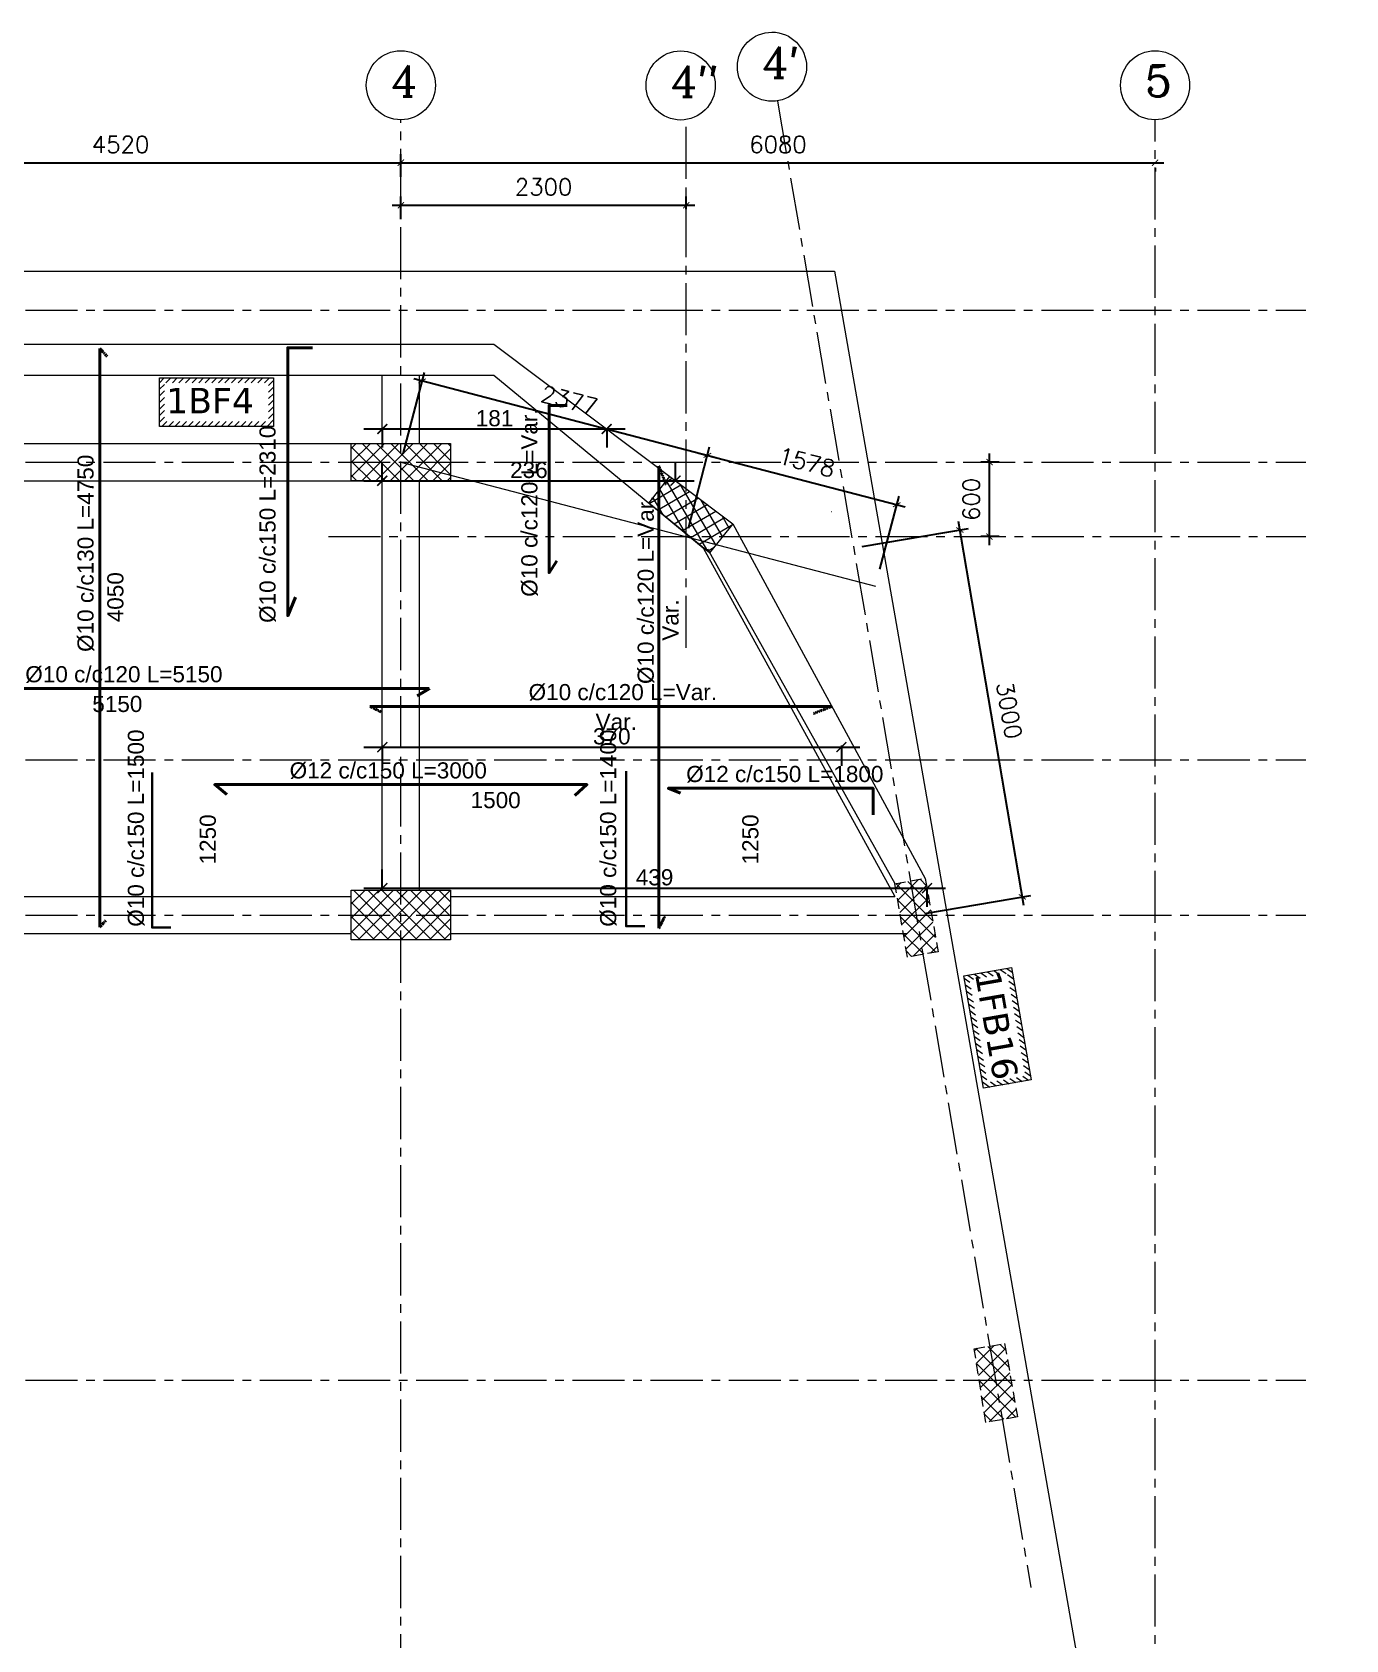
# Model space of a CAD drawing. Header units: inches. Extents: x -26151 to 62940, y -10194 to 246332.
# Drawn here: x -3973 to -2914, y 118767 to 120063 of the extents above; entities that cross this region are included whole.
import ezdxf

# ---------------------------------------------------------------- set-up
doc = ezdxf.new("R2010")
doc.units = ezdxf.units.IN
doc.header["$LTSCALE"] = 0.7
doc.header["$MEASUREMENT"] = 0
for name, pattern in [('ACAD_ISO10W100', [18, 12, -3, 0, -3]), ('CENTER2', [1.125, 0.75, -0.125, 0.125, -0.125]), ('DASHED', [0.75, 0.5, -0.25]), ('DASHED2', [0.375, 0.25, -0.125])]:
    doc.linetypes.add(name, pattern=pattern)
doc.layers.get('0').update_dxf_attribs({"lineweight": 13})
doc.layers.get('Defpoints').update_dxf_attribs({"lineweight": 5})
for name, color, linetype, lineweight in [('axis', 254, 'ACAD_ISO10W100', 9), ('BEAM', 5, 'Continuous', 0), ('COLUMN', 4, 'Continuous', 20), ('dim', 1, 'Continuous', 25), ('hach', 9, 'Continuous', 9), ('hach 1', 254, 'Continuous', 9), ('hatch', 9, 'Continuous', 9), ('TEXT', 3, 'Continuous', 25), ('top renforcment', 7, 'Continuous', 40)]:
    doc.layers.add(name, color=color, linetype=linetype, lineweight=lineweight)
doc.styles.add('100', font='romans.shx', dxfattribs={"height": 13.5})
doc.styles.add('GENERATED_STYLE_4', font='verdanai.ttf')
doc.styles.add('romanc', font='verdana.ttf', dxfattribs={"height": 250})
doc.styles.get("Standard").update_dxf_attribs({"font": 'arial.ttf', "height": 13})
doc.dimstyles.new('abr100', dxfattribs={"dimtxt": 15, "dimasz": 5, "dimexe": 7, "dimexo": 7, "dimgap": 8, "dimtad": 1, "dimdec": 0, "dimlfac": 10, "dimzin": 4, "dimdsep": 46, "dimtxsty": '100', "dimblk": 'ARCHTICK', "dimcen": 0.09, "dimdle": 7, "dimclrd": 1, "dimclre": 8, "dimclrt": 2, "dimadec": 0, "dimazin": 1, "dimtfac": 1, "dimtdec": 0, "dimtix": 1, "dimtofl": 0, "dimtmove": 0, "dimatfit": 3, "dimldrblk": 'ARCHTICK', "dimfxl": 0, "dimtolj": 1, "dimtzin": 0, "dimlwd": -1, "dimlwe": -1, "dimarcsym": 0})
doc.dimstyles.get("Standard").update_dxf_attribs({"dimtxt": 13, "dimasz": 5, "dimexe": 0.18, "dimexo": 0.0625, "dimgap": 6, "dimtad": 1, "dimdec": 0, "dimlfac": 10, "dimzin": 0, "dimdsep": 46, "dimtxsty": 'Standard', "dimblk": 'ARCHTICK', "dimcen": 0.09, "dimse1": 1, "dimse2": 1, "dimclrd": 1, "dimclre": 7, "dimclrt": 3, "dimadec": 0, "dimazin": 0, "dimtfac": 1, "dimtdec": 0, "dimtix": 1, "dimtofl": 0, "dimtmove": 0, "dimatfit": 3, "dimldrblk": 'ARCHTICK', "dimfxl": 0, "dimtolj": 1, "dimtzin": 0, "dimarcsym": 0})
doc.dimstyles.new('STANDARD$0', dxfattribs={"dimscale": 0, "dimtxt": 50, "dimasz": 8, "dimexe": 15, "dimexo": 0.0625, "dimgap": 2, "dimtad": 1, "dimdec": 0, "dimzin": 0, "dimdsep": 46, "dimtxsty": 'Standard', "dimblk1": 'ARCHTICK', "dimblk2": 'ARCHTICK', "dimsah": 1, "dimcen": 0.09, "dimdle": 15, "dimclrd": 3, "dimclre": 3, "dimclrt": 3, "dimazin": 0, "dimtfac": 1, "dimtdec": 0, "dimtofl": 0, "dimtmove": 1, "dimatfit": 3, "dimldrblk": 'ARCHTICK', "dimfxl": 0, "dimtolj": 1, "dimtzin": 0, "dimarcsym": 0})

# ---------------------------------------------------------------- blocks, each defined once
blk = doc.blocks.new('_ArchTick')
at = {"color": 0, "linetype": 'ByBlock', "lineweight": 0, "const_width": 0.15}
blk.add_lwpolyline([(-0.5, -0.5), (0.5, 0.5)], dxfattribs=at)
blk = doc.blocks.new('*D3')
at = {"layer": 'Defpoints', "color": 0, "transparency": 16777216}
for p in [(-4127.5, 119960.4), (-3675.5, 119957.4), (-3675.5, 119939.1)]:
    blk.add_point(p, dxfattribs=at)
at = {"layer": 'dim', "color": 8, "transparency": 16777216}
for p, q in [((-3675.5, 119946.1), (-3675.5, 119964.4)), ((-4127.5, 119953.4), (-4127.5, 119950.4))]:
    blk.add_line(p, q, dxfattribs=at)
at = {"layer": 'dim', "color": 1, "transparency": 16777216}
blk.add_line((-4134.5, 119957.4), (-3668.5, 119957.4), dxfattribs=at)
at = {"layer": 'dim', "color": 1, "transparency": 16777216, "xscale": 5, "yscale": 5, "zscale": 5, "rotation": 180}
blk.add_blockref('_ArchTick', (-4127.5, 119957.4), dxfattribs=at)
at = {"layer": 'dim', "color": 1, "transparency": 16777216, "xscale": 5, "yscale": 5, "zscale": 5}
blk.add_blockref('_ArchTick', (-3675.5, 119957.4), dxfattribs=at)
at = {"layer": 'dim', "color": 2, "transparency": 16777216, "insert": (-3901.5, 119972.1), "char_height": 13.5, "attachment_point": 5, "style": '100'}
blk.add_mtext('\\A1;4520', dxfattribs=at)
blk = doc.blocks.new('*D12')
at = {"layer": 'Defpoints', "color": 0, "transparency": 16777216}
for p in [(-3067.5, 119960.4), (-3067.5, 119957.4), (-3675.5, 119939.1)]:
    blk.add_point(p, dxfattribs=at)
at = {"layer": 'dim', "color": 8, "transparency": 16777216}
for p, q in [((-3675.5, 119946.1), (-3675.5, 119964.4)), ((-3067.5, 119953.4), (-3067.5, 119950.4))]:
    blk.add_line(p, q, dxfattribs=at)
at = {"layer": 'dim', "color": 1, "transparency": 16777216}
blk.add_line((-3682.5, 119957.4), (-3060.5, 119957.4), dxfattribs=at)
at = {"layer": 'dim', "color": 1, "transparency": 16777216, "xscale": 5, "yscale": 5, "zscale": 5, "rotation": 180}
blk.add_blockref('_ArchTick', (-3675.5, 119957.4), dxfattribs=at)
at = {"layer": 'dim', "color": 1, "transparency": 16777216, "xscale": 5, "yscale": 5, "zscale": 5}
blk.add_blockref('_ArchTick', (-3067.5, 119957.4), dxfattribs=at)
at = {"layer": 'dim', "color": 2, "transparency": 16777216, "insert": (-3371.5, 119972.1), "char_height": 13.5, "attachment_point": 5, "style": '100'}
blk.add_mtext('\\A1;6080', dxfattribs=at)
blk = doc.blocks.new('*D22')
at = {"layer": 'Defpoints', "color": 0, "transparency": 16777216}
for p in [(-3675.5, 119431, -26473), (-3525.5, 119431, -40395.4), (-3525.5, 119431)]:
    blk.add_point(p, dxfattribs=at)
at = {"layer": 'TEXT', "color": 3, "transparency": 16777216, "insert": (-3599.1, 119443.6), "char_height": 13, "attachment_point": 5}
blk.add_mtext('\\A1;1500', dxfattribs=at)
blk = doc.blocks.new('*D23')
at = {"layer": 'Defpoints', "color": 0, "transparency": 16777216}
for p in [(-3825.5, 119456.1), (-3525.5, 119456.1), (-3525.5, 119454.4)]:
    blk.add_point(p, dxfattribs=at)
at = {"layer": 'TEXT', "color": 3, "transparency": 16777216, "insert": (-3685.7, 119467.4), "char_height": 13, "attachment_point": 5}
blk.add_mtext('\\A1;%%C12 c/c150 L=3000', dxfattribs=at)
blk = doc.blocks.new('*D24')
at = {"layer": 'Defpoints', "color": 0, "transparency": 16777216}
for p in [(-3459.9, 119453.2, 13009.9), (-3279.9, 119453.2), (-3279.9, 119451.5)]:
    blk.add_point(p, dxfattribs=at)
at = {"layer": 'TEXT', "color": 3, "transparency": 16777216, "insert": (-3366, 119464.5), "char_height": 13, "attachment_point": 5}
blk.add_mtext('\\A1;%%C12 c/c150 L=1800', dxfattribs=at)
blk = doc.blocks.new('*D46')
at = {"layer": 'Defpoints', "color": 0, "transparency": 16777216}
for p in [(-4167.5, 119508.4, -19467.6), (-3652.5, 119508.4, -79330.7), (-3652.5, 119508.4)]:
    blk.add_point(p, dxfattribs=at)
at = {"layer": 'TEXT', "color": 3, "transparency": 16777216, "insert": (-3904.1, 119521.1), "char_height": 13, "attachment_point": 5}
blk.add_mtext('\\A1;5150', dxfattribs=at)
blk = doc.blocks.new('*D47')
at = {"layer": 'Defpoints', "color": 0, "transparency": 16777216}
for p in [(-4167.5, 119533.6), (-3652.5, 119533.6, -38935.3), (-3652.5, 119531.9)]:
    blk.add_point(p, dxfattribs=at)
at = {"layer": 'TEXT', "color": 3, "transparency": 16777216, "insert": (-3898.8, 119544.9), "char_height": 13, "attachment_point": 5}
blk.add_mtext('\\A1;%%C10 c/c120 L=5150', dxfattribs=at)
blk = doc.blocks.new('*D48')
at = {"layer": 'Defpoints', "color": 0, "transparency": 16777216}
for p in [(-3700.5, 119494.1, -19467.6), (-3270.5, 119494.1, -79330.7), (-3270.5, 119494.1)]:
    blk.add_point(p, dxfattribs=at)
at = {"layer": 'TEXT', "color": 3, "transparency": 16777216, "insert": (-3501.9, 119506.7), "char_height": 13, "attachment_point": 5}
blk.add_mtext('\\A1;Var.', dxfattribs=at)
blk = doc.blocks.new('*D49')
at = {"layer": 'Defpoints', "color": 0, "transparency": 16777216}
for p in [(-3700.5, 119519.2), (-3270.5, 119519.2, -38935.3), (-3270.5, 119517.5)]:
    blk.add_point(p, dxfattribs=at)
at = {"layer": 'TEXT', "color": 3, "transparency": 16777216, "insert": (-3496.6, 119530.5), "char_height": 13, "attachment_point": 5}
blk.add_mtext('\\A1;%%C10 c/c120 L=Var.', dxfattribs=at)
blk = doc.blocks.new('*D86')
at = {"layer": 'Defpoints', "color": 0, "transparency": 16777216}
for p in [(-3818.5, 119476.1, -26473), (-3818.5, 119476.1), (-3818.5, 119351.1, -26473)]:
    blk.add_point(p, dxfattribs=at)
at = {"layer": 'TEXT', "color": 3, "transparency": 16777216, "insert": (-3831.1, 119412), "char_height": 13, "attachment_point": 5, "rotation": 90}
blk.add_mtext('\\A1;1250', dxfattribs=at)
blk = doc.blocks.new('*D87')
at = {"layer": 'Defpoints', "color": 0, "transparency": 16777216}
for p in [(-3381, 119476.1, -26473), (-3381, 119476.1), (-3381, 119351.1, -26473)]:
    blk.add_point(p, dxfattribs=at)
at = {"layer": 'TEXT', "color": 3, "transparency": 16777216, "insert": (-3393.7, 119412), "char_height": 13, "attachment_point": 5, "rotation": 90}
blk.add_mtext('\\A1;1250', dxfattribs=at)
blk = doc.blocks.new('*D112')
at = {"layer": 'Defpoints', "color": 0, "transparency": 16777216}
for p in [(-3893, 119731.1, -59863), (-3893, 119731.1), (-3893, 119326.1, -59863)]:
    blk.add_point(p, dxfattribs=at)
at = {"layer": 'TEXT', "color": 3, "transparency": 16777216, "insert": (-3905.6, 119607.2), "char_height": 13, "attachment_point": 5, "rotation": 90}
blk.add_mtext('\\A1;4050', dxfattribs=at)
blk = doc.blocks.new('*D113')
at = {"layer": 'Defpoints', "color": 0, "lineweight": 30, "transparency": 16777216}
for p in [(-3918.2, 119731.1, -19467.6), (-3916.5, 119731.1), (-3918.2, 119341.3, -13009.9)]:
    blk.add_point(p, dxfattribs=at)
at = {"layer": 'TEXT', "color": 3, "transparency": 16777216, "insert": (-3929.5, 119642.6), "char_height": 13, "attachment_point": 5, "rotation": 90}
blk.add_mtext('\\A1;%%C10 c/c130 L=4750', dxfattribs=at)
blk = doc.blocks.new('*D786')
at = {"layer": 'Defpoints', "color": 0, "transparency": 16777216}
for p in [(-3445.5, 119923.2), (-3445.5, 119913), (-3675.5, 119904.9)]:
    blk.add_point(p, dxfattribs=at)
at = {"layer": 'dim', "color": 8, "transparency": 16777216}
for p, q in [((-3675.5, 119911.9), (-3675.5, 119930.2)), ((-3445.5, 119920), (-3445.5, 119930.2))]:
    blk.add_line(p, q, dxfattribs=at)
at = {"layer": 'dim', "color": 1, "transparency": 16777216}
blk.add_line((-3682.5, 119923.2), (-3438.5, 119923.2), dxfattribs=at)
at = {"layer": 'dim', "color": 1, "transparency": 16777216, "xscale": 5, "yscale": 5, "zscale": 5, "rotation": 180}
blk.add_blockref('_ArchTick', (-3675.5, 119923.2), dxfattribs=at)
at = {"layer": 'dim', "color": 1, "transparency": 16777216, "xscale": 5, "yscale": 5, "zscale": 5}
blk.add_blockref('_ArchTick', (-3445.5, 119923.2), dxfattribs=at)
at = {"layer": 'dim', "color": 2, "transparency": 16777216, "insert": (-3560.5, 119937.9), "char_height": 13.5, "attachment_point": 5, "style": '100'}
blk.add_mtext('\\A1;2300', dxfattribs=at)
blk = doc.blocks.new('*D787')
at = {"layer": 'Defpoints', "color": 0, "transparency": 16777216}
for p in [(-3201, 119716.1), (-3186.1, 119716.1), (-3186.1, 119656.1)]:
    blk.add_point(p, dxfattribs=at)
at = {"layer": 'dim', "color": 1, "transparency": 16777216}
blk.add_line((-3201, 119649.1), (-3201, 119723.1), dxfattribs=at)
at = {"layer": 'dim', "color": 8, "transparency": 16777216}
for p, q in [((-3193.1, 119716.1), (-3208, 119716.1)), ((-3193.1, 119656.1), (-3208, 119656.1))]:
    blk.add_line(p, q, dxfattribs=at)
at = {"layer": 'dim', "color": 1, "transparency": 16777216, "xscale": 5, "yscale": 5, "zscale": 5}
for p, rotation in [((-3201, 119716.1), 90), ((-3201, 119656.1), 270)]:
    blk.add_blockref('_ArchTick', p, dxfattribs=dict(at, rotation=rotation))
at = {"layer": 'dim', "color": 2, "transparency": 16777216, "insert": (-3215.7, 119686.1), "char_height": 13.5, "attachment_point": 5, "rotation": 90, "style": '100'}
blk.add_mtext('\\A1;600', dxfattribs=at)
blk = doc.blocks.new('*D789')
at = {"layer": 'Defpoints', "color": 0, "transparency": 16777216}
for p in [(-3428.4, 119721.6), (-3675.5, 119716.1), (-3445.5, 119656.1)]:
    blk.add_point(p, dxfattribs=at)
at = {"layer": 'dim', "color": 8, "transparency": 16777216}
for p, q in [((-3673.7, 119722.9), (-3656.6, 119788.4)), ((-3443.7, 119662.9), (-3426.6, 119728.4))]:
    blk.add_line(p, q, dxfattribs=at)
at = {"layer": 'dim', "color": 1, "transparency": 16777216}
blk.add_line((-3665.2, 119783.4), (-3421.6, 119719.8), dxfattribs=at)
at = {"layer": 'dim', "color": 1, "transparency": 16777216, "xscale": 5, "yscale": 5, "zscale": 5}
for p, rotation in [((-3658.4, 119781.6), 165.37912601136), ((-3428.4, 119721.6), 345.37912601136)]:
    blk.add_blockref('_ArchTick', p, dxfattribs=dict(at, rotation=rotation))
at = {"layer": 'dim', "color": 2, "transparency": 16777216, "insert": (-3539.7, 119765.9), "char_height": 13.5, "attachment_point": 5, "rotation": 345.3791, "style": '100'}
blk.add_mtext('\\A1;2377', dxfattribs=at)
blk = doc.blocks.new('*D788')
at = {"layer": 'Defpoints', "color": 0, "transparency": 16777216}
for p in [(-3224.9, 119661.4), (-3310.5, 119646.8), (-3260.1, 119351.1)]:
    blk.add_point(p, dxfattribs=at)
at = {"layer": 'dim', "color": 1, "transparency": 16777216}
blk.add_line((-3173.3, 119358.8), (-3226, 119668.3), dxfattribs=at)
at = {"layer": 'dim', "color": 8, "transparency": 16777216}
for p, q in [((-3303.6, 119648), (-3218, 119662.6)), ((-3253.2, 119352.3), (-3167.6, 119366.8))]:
    blk.add_line(p, q, dxfattribs=at)
at = {"layer": 'dim', "color": 1, "transparency": 16777216, "xscale": 5, "yscale": 5, "zscale": 5}
for p, rotation in [((-3224.9, 119661.4), 99.67025043706248), ((-3174.5, 119365.7), 279.6702504370625)]:
    blk.add_blockref('_ArchTick', p, dxfattribs=dict(at, rotation=rotation))
at = {"layer": 'dim', "color": 2, "transparency": 16777216, "insert": (-3185.1, 119516), "char_height": 13.5, "attachment_point": 5, "rotation": 279.6703, "style": '100'}
blk.add_mtext('\\A1;3000', dxfattribs=at)
blk = doc.blocks.new('*D785')
at = {"layer": 'Defpoints', "color": 0, "transparency": 16777216}
for p in [(-3275.7, 119681.8), (-3445.5, 119656.1), (-3291, 119623)]:
    blk.add_point(p, dxfattribs=at)
at = {"layer": 'dim', "color": 8, "transparency": 16777216}
for p, q in [((-3443.7, 119662.9), (-3426.6, 119728.4)), ((-3289.3, 119629.8), (-3273.9, 119688.6))]:
    blk.add_line(p, q, dxfattribs=at)
at = {"layer": 'dim', "color": 1, "transparency": 16777216}
blk.add_line((-3435.2, 119723.4), (-3268.9, 119680), dxfattribs=at)
at = {"layer": 'dim', "color": 1, "transparency": 16777216, "xscale": 5, "yscale": 5, "zscale": 5}
for p, rotation in [((-3428.4, 119721.6), 165.379126011337), ((-3275.7, 119681.8), 345.3791260113371)]:
    blk.add_blockref('_ArchTick', p, dxfattribs=dict(at, rotation=rotation))
at = {"layer": 'dim', "color": 2, "transparency": 16777216, "insert": (-3348.3, 119716), "char_height": 13.5, "attachment_point": 5, "rotation": 345.3791, "style": '100'}
blk.add_mtext('\\A1;1578', dxfattribs=at)
blk = doc.blocks.new('*D1263')
at = {"layer": 'Defpoints', "color": 0, "transparency": 16777216}
for p in [(-3445.5, 119745.5), (-3442.6, 119745.5, -79330.7), (-3442.6, 119315.5, -19467.6)]:
    blk.add_point(p, dxfattribs=at)
at = {"layer": 'TEXT', "color": 3, "transparency": 16777216, "insert": (-3458.1, 119588.8), "char_height": 13, "attachment_point": 5, "rotation": 90}
blk.add_mtext('\\A1;Var.', dxfattribs=at)
blk = doc.blocks.new('*D1264')
at = {"layer": 'Defpoints', "color": 0, "transparency": 16777216}
for p in [(-3463.2, 119817.1), (-3464.9, 119387.1), (-3463.2, 119387.1, -38935.3)]:
    blk.add_point(p, dxfattribs=at)
at = {"layer": 'TEXT', "color": 3, "transparency": 16777216, "insert": (-3477.9, 119613.2), "char_height": 13, "attachment_point": 5, "rotation": 90}
blk.add_mtext('\\A1;%%C10 c/c120 L=Var.', dxfattribs=at)
blk = doc.blocks.new('*D1370')
at = {"layer": 'Defpoints', "color": 0, "transparency": 16777216}
for p in [(-3771.5, 119773.8), (-3769.8, 119773.8), (-3771.5, 119613.8)]:
    blk.add_point(p, dxfattribs=at)
at = {"layer": 'TEXT', "color": 3, "transparency": 16777216, "insert": (-3782.8, 119666), "char_height": 13, "attachment_point": 5, "rotation": 90}
blk.add_mtext('\\A1;%%C10 c/c150 L=2310', dxfattribs=at)
blk = doc.blocks.new('*D1371')
at = {"layer": 'Defpoints', "color": 0, "transparency": 16777216}
for p in [(-3557, 119887.4), (-3558.6, 119457.4), (-3557, 119457.4, -38935.3)]:
    blk.add_point(p, dxfattribs=at)
at = {"layer": 'TEXT', "color": 3, "transparency": 16777216, "insert": (-3571.7, 119683.5), "char_height": 13, "attachment_point": 5, "rotation": 90}
blk.add_mtext('\\A1;%%C10 c/c120 L=Var.', dxfattribs=at)
blk = doc.blocks.new('*D1372')
at = {"layer": 'Defpoints', "color": 0, "transparency": 16777216}
for p in [(-3877.2, 119598.1, 13922.4), (-3875.8, 119598.1), (-3877.2, 119223.1)]:
    blk.add_point(p, dxfattribs=at)
at = {"layer": 'TEXT', "color": 3, "transparency": 16777216, "insert": (-3888.9, 119421.1), "char_height": 13, "attachment_point": 5, "rotation": 90}
blk.add_mtext('\\A1;%%C10 c/c150 L=1500', dxfattribs=at)
blk = doc.blocks.new('*D1373')
at = {"layer": 'Defpoints', "color": 0, "lineweight": 30, "transparency": 16777216}
for p in [(-3496.6, 119598.1, 13922.4), (-3495.2, 119598.1), (-3496.6, 119223.1)]:
    blk.add_point(p, dxfattribs=at)
at = {"layer": 'TEXT', "color": 3, "transparency": 16777216, "insert": (-3508.2, 119421.1), "char_height": 13, "attachment_point": 5, "rotation": 90}
blk.add_mtext('\\A1;%%C10 c/c150 L=1400', dxfattribs=at)
blk = doc.blocks.new('*D1383')
at = {"layer": 'Defpoints', "color": 0, "linetype": 'ByBlock', "lineweight": 15, "transparency": 16777216}
for p in [(-3690.5, 119371.1), (-3251.4, 119373.1), (-3251.4, 119372.7)]:
    blk.add_point(p, dxfattribs=at)
at = {"layer": 'hach', "color": 3, "lineweight": -2, "transparency": 16777216}
for p, q in [((-3690.5, 119371.5), (-3690.5, 119387.7)), ((-3705.5, 119372.7), (-3236.4, 119372.7)), ((-3251.4, 119373.1), (-3251.4, 119357.7))]:
    blk.add_line(p, q, dxfattribs=at)
at = {"layer": 'hach', "color": 3, "linetype": 'ByBlock', "lineweight": -2, "transparency": 16777216, "xscale": 8, "yscale": 8, "zscale": 8, "rotation": 180}
blk.add_blockref('_ArchTick', (-3690.5, 119372.7), dxfattribs=at)
at = {"layer": 'hach', "color": 3, "linetype": 'ByBlock', "lineweight": -2, "transparency": 16777216, "xscale": 8, "yscale": 8, "zscale": 8}
blk.add_blockref('_ArchTick', (-3251.4, 119372.7), dxfattribs=at)
at = {"layer": 'hach', "color": 3, "linetype": 'ByBlock', "lineweight": 15, "transparency": 16777216, "insert": (-3471, 119381.4), "char_height": 13, "attachment_point": 5}
blk.add_mtext('\\A1;439', dxfattribs=at)
blk = doc.blocks.new('*D1384')
at = {"layer": 'Defpoints', "color": 0, "linetype": 'ByBlock', "lineweight": 15, "transparency": 16777216}
for p in [(-3690.5, 119504.5), (-3320.4, 119505.3), (-3320.4, 119486.4)]:
    blk.add_point(p, dxfattribs=at)
at = {"layer": 'hach', "color": 3, "lineweight": -2, "transparency": 16777216}
for p, q in [((-3705.5, 119486.4), (-3305.4, 119486.4)), ((-3690.5, 119487.6), (-3690.5, 119471.4)), ((-3320.4, 119487.6), (-3320.4, 119471.4))]:
    blk.add_line(p, q, dxfattribs=at)
at = {"layer": 'hach', "color": 3, "linetype": 'ByBlock', "lineweight": -2, "transparency": 16777216, "xscale": 8, "yscale": 8, "zscale": 8, "rotation": 180}
blk.add_blockref('_ArchTick', (-3690.5, 119486.4), dxfattribs=at)
at = {"layer": 'hach', "color": 3, "linetype": 'ByBlock', "lineweight": -2, "transparency": 16777216, "xscale": 8, "yscale": 8, "zscale": 8}
blk.add_blockref('_ArchTick', (-3320.4, 119486.4), dxfattribs=at)
at = {"layer": 'hach', "color": 3, "linetype": 'ByBlock', "lineweight": 15, "transparency": 16777216, "insert": (-3505.5, 119495), "char_height": 13, "attachment_point": 5}
blk.add_mtext('\\A1;370', dxfattribs=at)
blk = doc.blocks.new('*D1385')
at = {"layer": 'Defpoints', "color": 0, "linetype": 'ByBlock', "lineweight": 15, "transparency": 16777216}
for p in [(-3690.5, 119701.1), (-3454.1, 119701.1), (-3454.1, 119701.1)]:
    blk.add_point(p, dxfattribs=at)
at = {"layer": 'hach', "color": 3, "lineweight": -2, "transparency": 16777216}
for p, q in [((-3690.5, 119701.1), (-3690.5, 119716.1)), ((-3454.1, 119701.1), (-3454.1, 119716.1)), ((-3705.5, 119701.1), (-3439.1, 119701.1))]:
    blk.add_line(p, q, dxfattribs=at)
at = {"layer": 'hach', "color": 3, "linetype": 'ByBlock', "lineweight": -2, "transparency": 16777216, "xscale": 8, "yscale": 8, "zscale": 8, "rotation": 180}
blk.add_blockref('_ArchTick', (-3690.5, 119701.1), dxfattribs=at)
at = {"layer": 'hach', "color": 3, "linetype": 'ByBlock', "lineweight": -2, "transparency": 16777216, "xscale": 8, "yscale": 8, "zscale": 8}
blk.add_blockref('_ArchTick', (-3454.1, 119701.1), dxfattribs=at)
at = {"layer": 'hach', "color": 3, "linetype": 'ByBlock', "lineweight": 15, "transparency": 16777216, "insert": (-3572.3, 119709.7), "char_height": 13, "attachment_point": 5}
blk.add_mtext('\\A1;236', dxfattribs=at)
blk = doc.blocks.new('*D1386')
at = {"layer": 'Defpoints', "color": 0, "linetype": 'ByBlock', "lineweight": 15, "transparency": 16777216}
for p in [(-3690.5, 119748), (-3509.6, 119742.8), (-3509.6, 119742.8)]:
    blk.add_point(p, dxfattribs=at)
at = {"layer": 'hach', "color": 3, "lineweight": -2, "transparency": 16777216}
for p, q in [((-3690.5, 119744), (-3690.5, 119727.8)), ((-3705.5, 119742.8), (-3494.6, 119742.8)), ((-3509.6, 119742.8), (-3509.6, 119727.8))]:
    blk.add_line(p, q, dxfattribs=at)
at = {"layer": 'hach', "color": 3, "linetype": 'ByBlock', "lineweight": -2, "transparency": 16777216, "xscale": 8, "yscale": 8, "zscale": 8, "rotation": 180}
blk.add_blockref('_ArchTick', (-3690.5, 119742.8), dxfattribs=at)
at = {"layer": 'hach', "color": 3, "linetype": 'ByBlock', "lineweight": -2, "transparency": 16777216, "xscale": 8, "yscale": 8, "zscale": 8}
blk.add_blockref('_ArchTick', (-3509.6, 119742.8), dxfattribs=at)
at = {"layer": 'hach', "color": 3, "linetype": 'ByBlock', "lineweight": 15, "transparency": 16777216, "insert": (-3600, 119751.4), "char_height": 13, "attachment_point": 5}
blk.add_mtext('\\A1;181', dxfattribs=at)

msp = doc.modelspace()

# ---------------------------------------------------------------- hatches: boundary and pattern name
at = {"layer": 'hach 1', "linetype": 'ByBlock'}
h = msp.add_hatch(dxfattribs=at)
h.set_pattern_fill('ANSI31', color=256, scale=30, style=0)
h.set_pattern_definition([(45, (8587.2333, 105.7483), (-2.65165043, 2.65165043), [])])
h.paths.add_polyline_path([(-3778.22, 119783.92), (-3870.16, 119783.92), (-3870.16, 119744.92), (-3778.22, 119744.92)])
h.paths.add_polyline_path([(-3782.22, 119779.92), (-3782.22, 119748.92), (-3866.16, 119748.92), (-3866.16, 119779.92)], flags=16)
h = msp.add_hatch(dxfattribs=at)
h.set_pattern_fill('ANSI31', color=256, scale=30, angle=-80.07047, style=0)
h.set_pattern_definition([(324.9295315, (-118920.637, 86401.0387), (2.15468806, 3.06917242), [])])
h.paths.add_polyline_path([(-3167.44, 119218.19), (-3183.29, 119308.75), (-3221.71, 119302.03), (-3205.85, 119211.46)])
h.paths.add_polyline_path([(-3172.07, 119221.44), (-3202.6, 119216.09), (-3217.08, 119298.78), (-3186.54, 119304.12)], flags=16)
at = {"layer": 'hatch', "ltscale": 0.5}
h = msp.add_hatch(dxfattribs=at)
h.set_pattern_fill('NET', color=256, scale=65, angle=45, style=0)
h.set_pattern_definition([(45, (-467315.696, -142697.6286), (-5.7452426, 5.7452426), []), (135, (-467315.696, -142697.6286), (-5.7452426, -5.7452426), [])])
h.paths.add_polyline_path([(-3715.5, 119731.08), (-3635.5, 119731.08), (-3635.44, 119701.08), (-3715.5, 119701.08)])
h = msp.add_hatch(dxfattribs=at)
h.set_pattern_fill('NET', color=256, scale=65, angle=30.37913, style=0)
h.set_pattern_definition([(30.379126, (-518308.137, -17223.112), (-4.10897094, 7.00942101), []), (120.379126, (-518308.137, -17223.112), (-7.00942101, -4.10897094), [])])
h.paths.add_polyline_path([(-3458.6, 119704.49), (-3408.01, 119666.45), (-3426.59, 119643.04), (-3475.67, 119683.1)])
h = msp.add_hatch(dxfattribs=at)
h.set_pattern_fill('NET', color=256, scale=65, angle=45, style=0)
h.paths.add_polyline_path([(-1668.21, 118235.29), (-1680.55, 118233.09), (-1675.3, 118201.08), (-1665.85, 118201.08), (-1665.85, 118221.39)])
h.paths.add_polyline_path([(-1655.92, 118237.38), (-1665.85, 118235.69), (-1665.85, 118221.39), (-1662.38, 118201.08), (-1649.73, 118201.08)])
h.paths.add_polyline_path([(-1665.85, 118201.08), (-1675.3, 118201.08), (-1670.85, 118173.97), (-1665.85, 118174.82)])
h.paths.add_polyline_path([(-1662.38, 118201.08), (-1665.85, 118201.08), (-1665.85, 118174.82), (-1658.13, 118176.14)])
h.paths.add_polyline_path([(-1649.73, 118201.08), (-1662.38, 118201.08), (-1658.13, 118176.14), (-1645.83, 118178.24)])
h.paths.add_polyline_path([(-1735.25, 118628.57), (-1747.65, 118626.45), (-1747.64, 118626.35), (-1743.33, 118601.08), (-1730.57, 118601.08)])
h.paths.add_polyline_path([(-1723.14, 118630.63), (-1735.25, 118628.57), (-1730.57, 118601.08), (-1717.96, 118601.08)])
h.paths.add_polyline_path([(-1717.96, 118601.08), (-1730.57, 118601.08), (-1725.16, 118569.34), (-1712.92, 118571.51)])
h.paths.add_polyline_path([(-1730.57, 118601.08), (-1743.33, 118601.08), (-1737.53, 118567.14), (-1725.16, 118569.34)])
h.paths.add_polyline_path([(-1799.17, 119003.58), (-1811.62, 119001.45), (-1807.3, 118976.08), (-1794.49, 118976.08)])
h.paths.add_polyline_path([(-1787.11, 119005.63), (-1799.17, 119003.58), (-1794.49, 118976.08), (-1781.94, 118976.08)])
h.paths.add_polyline_path([(-1781.94, 118976.08), (-1794.49, 118976.08), (-1789.08, 118944.34), (-1776.89, 118946.51)])
h.paths.add_polyline_path([(-1794.49, 118976.08), (-1807.3, 118976.08), (-1801.51, 118942.14), (-1789.08, 118944.34)])
h.paths.add_polyline_path([(-1863.1, 119378.58), (-1875.59, 119376.45), (-1871.27, 119351.08), (-1858.41, 119351.08)])
h.paths.add_polyline_path([(-1851.08, 119380.63), (-1863.1, 119378.58), (-1858.41, 119351.08), (-1845.91, 119351.08)])
h.paths.add_polyline_path([(-1845.91, 119351.08), (-1858.41, 119351.08), (-1853.01, 119319.44), (-1840.86, 119321.51)])
h.paths.add_polyline_path([(-1858.41, 119351.08), (-1871.27, 119351.08), (-1865.51, 119317.31), (-1853.01, 119319.44)])
h.paths.add_polyline_path([(-3200.83, 119003.58), (-3213.28, 119001.45), (-3209.34, 118976.08), (-3196.15, 118976.08)])
h.paths.add_polyline_path([(-3188.77, 119005.63), (-3200.83, 119003.58), (-3196.15, 118976.08), (-3183.59, 118976.08)])
h.paths.add_polyline_path([(-3183.59, 118976.08), (-3196.15, 118976.08), (-3190.74, 118944.38), (-3178.42, 118946.53)])
h.paths.add_polyline_path([(-3196.15, 118976.08), (-3209.34, 118976.08), (-3204.05, 118942.05), (-3190.74, 118944.38)])
h.paths.add_polyline_path([(-3264.74, 119378.5), (-3277.22, 119376.28), (-3272.93, 119351.08), (-3260.07, 119351.08)])
h.paths.add_polyline_path([(-3252.74, 119380.63), (-3264.74, 119378.5), (-3260.07, 119351.08), (-3247.56, 119351.08)])
h.paths.add_polyline_path([(-3260.07, 119351.08), (-3272.93, 119351.08), (-3267.13, 119317.14), (-3254.66, 119319.35)])
h.paths.add_polyline_path([(-3247.56, 119351.08), (-3260.07, 119351.08), (-3254.66, 119319.35), (-3242.52, 119321.51)])
h = msp.add_hatch(dxfattribs=at)
h.set_pattern_fill('NET', color=256, scale=65, angle=45, style=0)
h.set_pattern_definition([(45, (-467315.696, -142662.6286), (-5.7452426, 5.7452426), []), (135, (-467315.696, -142662.6286), (-5.7452426, -5.7452426), [])])
h.paths.add_polyline_path([(-3715.5, 119371.08), (-3635.5, 119371.08), (-3635.5, 119331.08), (-3715.5, 119331.08)])

# ---------------------------------------------------------------- linework, layer by layer
at = {"lineweight": 20}
for centre in [(-3376.35, 120034.79), (-3675.52, 120019.84), (-3449.96, 120019.68), (-3067.52, 120019.84)]:
    msp.add_ellipse(centre, major_axis=(-0.02, 27.86), ratio=1, start_param=4.7118466, end_param=10.9950319, dxfattribs=at)
at = {"layer": 'axis', "linetype": 'CENTER2', "ltscale": 80}
for p, q in [((-3371.89, 120007.1), (-3167.68, 118809.09)), ((-3675.5, 116398.51), (-3675.5, 119991.98)), ((-3445.5, 119566.39), (-3445.5, 119991.98)), ((-3067.5, 116572.65), (-3067.5, 119991.98)), ((-5553.2, 119838.58), (-2945.95, 119838.58)), ((-5553.2, 119716.08), (-2945.95, 119716.08)), ((-5553.2, 119716.08), (-2945.95, 119716.08)), ((-3733.87, 119656.08), (-2945.95, 119656.08)), ((-5553.2, 119476.08), (-2945.95, 119476.08)), ((-5553.2, 119351.08), (-2945.95, 119351.08)), ((-5553.2, 118976.08), (-2945.95, 118976.08))]:
    msp.add_line(p, q, dxfattribs=at)
at = {"layer": 'BEAM', "linetype": 'Continuous'}
for p, q in [((-4112.5, 119811.08), (-3600.5, 119811.08)), ((-4112.5, 119786.08), (-3600.5, 119786.08)), ((-3690.5, 119731.08), (-3690.5, 119786.08)), ((-3660.5, 119731.08), (-3660.5, 119786.08)), ((-4112.5, 119731.08), (-3715.5, 119731.08)), ((-4112.5, 119701.08), (-3635.44, 119701.08)), ((-3690.5, 119371.08), (-3690.5, 119701.08)), ((-3660.5, 119371.08), (-3660.5, 119701.08)), ((-3328.37, 119676.08), (-3328.7, 119676.08)), ((-3431.92, 119647), (-3277.22, 119366.08)), ((-4087.5, 119366.08), (-3715.5, 119366.08)), ((-3635.5, 119366.08), (-3277.22, 119366.08)), ((-4087.5, 119336.08), (-3715.5, 119336.08)), ((-3635.5, 119336.08), (-3267.39, 119336.08))]:
    msp.add_line(p, q, dxfattribs=at)
at = {"layer": 'COLUMN'}
for p, q in [((-3407.91, 119666.42), (-3252.74, 119380.63)), ((-3428.31, 119646.1), (-3277.23, 119376.35))]:
    msp.add_line(p, q, dxfattribs=at)
for points in [[(-3715.5, 119731.08), (-3635.5, 119731.08), (-3635.44, 119701.08), (-3715.5, 119701.08)], [(-3458.6, 119704.49), (-3407.91, 119666.42), (-3426.59, 119643.04), (-3475.67, 119683.1)], [(-3715.5, 119371.08), (-3635.5, 119371.08), (-3635.5, 119331.08), (-3715.5, 119331.08)]]:
    msp.add_lwpolyline(points, close=True, dxfattribs=at)
at = {"layer": 'COLUMN', "linetype": 'DASHED', "ltscale": 25}
for points in [[(-3267.13, 119317.14), (-3277.22, 119376.28), (-3252.74, 119380.63), (-3242.39, 119321.53)], [(-3204.05, 118942.05), (-3213.28, 119001.45), (-3188.77, 119005.63), (-3178.42, 118946.53)]]:
    msp.add_lwpolyline(points, close=True, dxfattribs=at)
at = {"layer": 'hach', "color": 1, "linetype": 'ByBlock'}
for p, q in [((-3766.7, 119808.24, 13009.85), (-3766.7, 119592.24, 13009.85)), ((-3876.06, 119340.95), (-3876.06, 119465.95)), ((-3876.06, 119340.95), (-3861.06, 119340.95))]:
    msp.add_line(p, q, dxfattribs=at)
at = {"layer": 'hach', "color": 5, "linetype": 'ByBlock'}
for p, q in [((-3600.5, 119811.08), (-3407.91, 119666.42)), ((-3600.5, 119786.08), (-3431.92, 119647))]:
    msp.add_line(p, q, dxfattribs=at)
at = {"layer": 'hach', "linetype": 'ByBlock'}
msp.add_line((-3675.5, 119716.08), (-3292.8, 119616.25), dxfattribs=at)
at = {"layer": 'hach', "color": 2, "linetype": 'ByBlock'}
msp.add_lwpolyline([(-2826.14, 117014.98), (-3640.29, 116475.94), (-5424.51, 116376.18), (-5424.5, 119870.13), (-3325.95, 119870.04), (-2826.14, 117014.98)], dxfattribs=at)
at = {"layer": 'hach', "color": 4, "linetype": 'ByBlock', "lineweight": 15}
msp.add_lwpolyline([(-3475.67, 119683.1), (-3458.6, 119704.49), (-3407.91, 119666.42), (-3426.59, 119643.04), (-3475.67, 119683.1)], dxfattribs=at)
at = {"layer": 'hach', "color": 3, "linetype": 'ByBlock', "lineweight": 30}
for points in [[(-3861.06, 119340.95), (-3876.06, 119340.95), (-3876.06, 119465.95)], [(-3478.91, 119341.98), (-3493.91, 119341.98), (-3493.91, 119466.98)]]:
    msp.add_lwpolyline(points, dxfattribs=at)
at = {"layer": 'hach 1', "linetype": 'ByBlock'}
for points in [[(-3870.16, 119783.92), (-3778.22, 119783.92), (-3778.22, 119744.92), (-3870.16, 119744.92)], [(-3183.29, 119308.75), (-3167.44, 119218.19), (-3205.85, 119211.46), (-3221.71, 119302.03)]]:
    msp.add_lwpolyline(points, close=True, dxfattribs=at)
at = {"layer": 'top renforcment', "color": 3}
for points, elevation in [([(-3760.43, 119607.35), (-3766.7, 119592.24), (-3766.7, 119808.24), (-3746.67, 119808.24)], 13009.85), ([(-3815.76, 119448.31), (-3825.5, 119456.17), (-3525.5, 119456.17), (-3535.25, 119447.29)], -13009.85)]:
    msp.add_lwpolyline(points, dxfattribs=dict(at, elevation=elevation))
at = {"layer": 'top renforcment', "color": 4, "linetype": 'DASHED2', "ltscale": 2}
for points, elevation in [([(-3913.38, 119346.75), (-3918.18, 119341.27), (-3918.18, 119807.69), (-3912.36, 119801.27)], 35582.37), ([(-4157.8, 119528.81), (-4167.54, 119533.62), (-3652.5, 119533.62), (-3662.25, 119527.8)], -5909.18), ([(-3690.8, 119514.44), (-3700.54, 119519.25), (-3328, 119519.25), (-3342.91, 119513.43)], -5909.18)]:
    msp.add_lwpolyline(points, dxfattribs=dict(at, elevation=elevation))
at = {"layer": 'top renforcment', "color": 3}
for points in [[(-3549.78, 119636.61), (-3556.05, 119626.87), (-3556.05, 119761.87), (-3541.45, 119761.87)], [(-3450.17, 119449.17), (-3459.91, 119453.26), (-3294.87, 119453.26), (-3294.87, 119431.7)]]:
    msp.add_lwpolyline(points, dxfattribs=at)
at = {"layer": 'top renforcment', "color": 4, "linetype": 'DASHED2', "ltscale": 2}
msp.add_lwpolyline([(-3462.71, 119350.11), (-3467.51, 119340.37), (-3467.52, 119712.91), (-3461.7, 119698)], dxfattribs=at)

# ---------------------------------------------------------------- texts
at = {"layer": 'TEXT', "style": 'romanc'}
msp.add_text('1BF4', height=20.4, dxfattribs=at).set_placement((-3864.78, 119755.48))
msp.add_text('1FB16', height=20.4, rotation=279.92953, dxfattribs=at).set_placement((-3212.84, 119304.3))
at = {"layer": 'TEXT', "char_height": 25, "attachment_point": 1, "style": 'GENERATED_STYLE_4'}
for s, insert in [("{\\Fromanc|c0;4'}", (-3384.26, 120050.72)), ('{\\Fromanc|c0;4}', (-3683.43, 120035.78)), ("{\\Fromanc|c0;4''}", (-3457.88, 120035.61)), ('{\\Fromanc|c0;5}', (-3075.43, 120035.78))]:
    msp.add_mtext(s, dxfattribs=dict(at, insert=insert))

# ---------------------------------------------------------------- dimensions: what is measured, and where the dimension line sits
at = {"layer": 'dim'}
for base, p1, p2, picture, middle in [((-3675.5, 119957.35), (-4127.5, 119960.44), (-3675.5, 119939.12), '*D3', (-3901.5, 119972.1)), ((-3067.5, 119957.35), (-3675.5, 119939.12), (-3067.5, 119960.44), '*D12', (-3371.5, 119972.1)), ((-3445.5, 119923.16), (-3675.5, 119904.92), (-3445.5, 119912.99), '*D786', (-3560.5, 119937.91))]:
    dim = msp.add_linear_dim(base=base, p1=p1, p2=p2, dimstyle='abr100', dxfattribs=at)
    dim.commit()
    dim.dimension.update_dxf_attribs({"geometry": picture, "text_midpoint": middle})
for p1, p2, distance, picture, middle in [((-3675.5, 119716.08), (-3445.5, 119656.08), 67.73, '*D789', (-3539.69, 119765.89)), ((-3260.07, 119351.08), (-3310.46, 119646.79), -86.83, '*D788', (-3185.12, 119516))]:
    dim = msp.add_aligned_dim(p1=p1, p2=p2, distance=distance, dimstyle='abr100', dxfattribs=at)
    dim.commit()
    dim.dimension.update_dxf_attribs({"geometry": picture, "text_midpoint": middle})
for base, p1, p2, angle, picture, middle in [((-3275.7, 119681.78), (-3445.5, 119656.08), (-3291.03, 119623.02), 165.37913, '*D785', (-3348.33, 119715.97)), ((-3200.96, 119716.08), (-3186.06, 119656.08), (-3186.06, 119716.08), 90, '*D787', (-3215.71, 119686.08))]:
    dim = msp.add_linear_dim(base=base, p1=p1, p2=p2, angle=angle, dimstyle='abr100', dxfattribs=at)
    dim.commit()
    dim.dimension.update_dxf_attribs({"geometry": picture, "text_midpoint": middle})
at = {"layer": 'hach', "color": 3, "linetype": 'ByBlock', "lineweight": 15}
for base, p1, p2, picture, middle in [((-3509.59, 119742.8), (-3690.5, 119748.04), (-3509.59, 119742.8), '*D1386', (-3600.05, 119751.43)), ((-3454.06, 119701.08), (-3690.5, 119701.08), (-3454.06, 119701.08), '*D1385', (-3572.28, 119709.72)), ((-3320.41, 119486.39), (-3690.5, 119504.46), (-3320.41, 119505.28), '*D1384', (-3505.46, 119495.03)), ((-3251.42, 119372.74), (-3690.5, 119371.08), (-3251.42, 119373.12), '*D1383', (-3470.96, 119381.39))]:
    dim = msp.add_linear_dim(base=base, p1=p1, p2=p2, dimstyle='STANDARD$0', override={"dimscale": 1, "dimfxl": 1.25}, dxfattribs=at)
    dim.commit()
    dim.dimension.update_dxf_attribs({"geometry": picture, "text_midpoint": middle})
at = {"layer": 'TEXT'}
for base, p1, p2, angle, text, picture, middle, dimtype in [((-3558.65, 119457.36), (-3556.95, 119887.39), (-3556.95, 119457.36, -38935.27), 270, '%%C10 c/c120 L=Var.', '*D1371', (-3558.65, 119683.49), 160), ((-3464.93, 119387.09), (-3463.23, 119817.12), (-3463.23, 119387.09, -38935.27), 270, '%%C10 c/c120 L=Var.', '*D1264', (-3464.93, 119613.22), 160), ((-3769.77, 119773.76, 13009.85), (-3771.46, 119613.76, 13009.85), (-3771.46, 119773.76, 13009.85), 90, '%%C10 c/c150 L=2310', '*D1370', (-3769.77, 119665.99, 13009.85), 160), ((-3445.5, 119745.49, 25376.82), (-3442.58, 119315.49, 5909.18), (-3442.58, 119745.49, -53953.84), 90, 'Var.', '*D1263', (-3445.5, 119588.77, 25376.82), 161), ((-3916.46, 119731.08, 48592.23), (-3918.18, 119341.27, 35582.37), (-3918.15, 119731.08, 29124.59), 90, '%%C10 c/c130 L=4750', '*D113', (-3916.46, 119642.61, 48592.23), 160), ((-3875.85, 119598.15), (-3877.24, 119223.15), (-3877.24, 119598.15, 13922.4), 90, '%%C10 c/c150 L=1500', '*D1372', (-3875.85, 119421.11), 160), ((-3495.22, 119598.15), (-3496.61, 119223.15), (-3496.61, 119598.15, 13922.4), 90, '%%C10 c/c150 L=1400', '*D1373', (-3495.22, 119421.11), 160), ((-3270.5, 119494.05, 19467.64), (-3700.5, 119494.05), (-3270.5, 119494.05, -59863.02), 360, 'Var.', '*D48', (-3501.94, 119494.05, 19467.64), 161)]:
    dim = msp.add_linear_dim(base=base, p1=p1, p2=p2, angle=angle, text=text, dimstyle='Standard', override={"dimsd1": 1, "dimsd2": 1, "dimfxl": 0.1, "dimfxlon": 1}, dxfattribs=at)
    dim.commit()
    dim.dimension.update_dxf_attribs({"geometry": picture, "text_midpoint": middle, "dimtype": dimtype})
for base, p1, p2, angle, picture, middle in [((-3892.99, 119731.08, 60959.19), (-3892.99, 119326.08, 1096.17), (-3892.99, 119731.08, 1096.17), 90, '*D112', (-3892.99, 119607.21, 60959.19)), ((-3652.5, 119508.42, 19467.64), (-4167.5, 119508.42), (-3652.5, 119508.42, -59863.02), 360, '*D46', (-3904.14, 119508.42, 19467.64)), ((-3818.47, 119476.09, 26472.98), (-3818.47, 119351.09), (-3818.47, 119476.09), 90, '*D86', (-3818.47, 119411.99, 26472.98)), ((-3381.02, 119476.08, 26472.98), (-3381.02, 119351.08), (-3381.02, 119476.08), 90, '*D87', (-3381.02, 119411.99, 26472.98)), ((-3525.5, 119430.98, 12366.96), (-3675.5, 119430.98, -14106.02), (-3525.5, 119430.98, -28028.42), 360, '*D22', (-3599.08, 119430.98, 12366.96))]:
    dim = msp.add_linear_dim(base=base, p1=p1, p2=p2, angle=angle, dimstyle='Standard', override={"dimsd1": 1, "dimsd2": 1, "dimfxl": 0.1, "dimfxlon": 1}, dxfattribs=at)
    dim.commit()
    dim.dimension.update_dxf_attribs({"geometry": picture, "text_midpoint": middle, "dimtype": 161})
for base, p1, p2, text, picture, middle in [((-3652.5, 119531.89, 7100.68), (-4167.54, 119533.59, 7100.68), (-3652.5, 119533.59, -31834.6), '%%C10 c/c120 L=<>', '*D47', (-3898.83, 119531.89, 7100.68)), ((-3270.5, 119517.52, 7100.68), (-3700.54, 119519.22, 7100.68), (-3270.5, 119519.22, -31834.6), '%%C10 c/c120 L=Var.', '*D49', (-3496.64, 119517.52, 7100.68)), ((-3525.5, 119454.45), (-3825.5, 119456.14), (-3525.5, 119456.14), '%%C12 c/c150 L=<>', '*D23', (-3685.73, 119454.45)), ((-3279.87, 119451.53, 13009.85), (-3459.91, 119453.23, 26019.71), (-3279.87, 119453.23, 13009.85), '%%C12 c/c150 L=<>', '*D24', (-3365.97, 119451.53, 13009.85))]:
    dim = msp.add_linear_dim(base=base, p1=p1, p2=p2, text=text, dimstyle='Standard', override={"dimsd1": 1, "dimsd2": 1, "dimfxl": 0.1, "dimfxlon": 1}, dxfattribs=at)
    dim.commit()
    dim.dimension.update_dxf_attribs({"geometry": picture, "text_midpoint": middle, "dimtype": 160})

doc.saveas('drawing.dxf')
